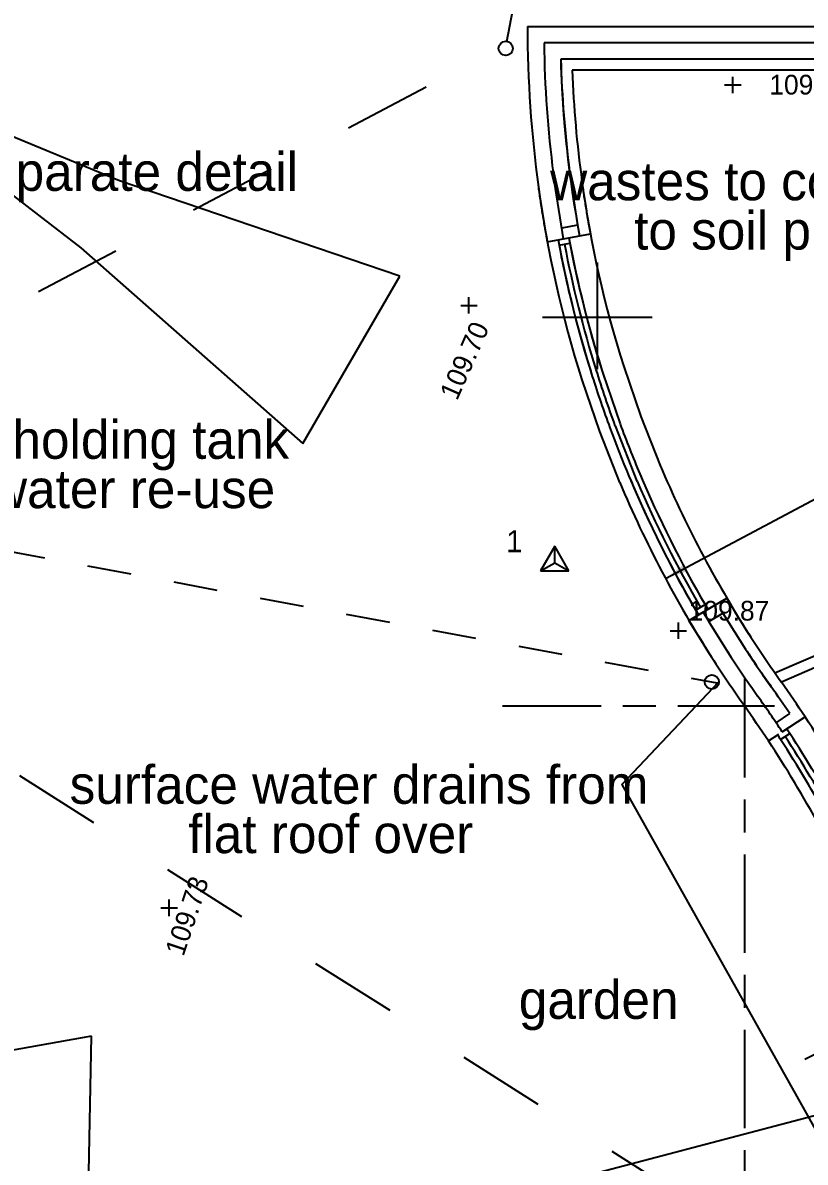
# Model space of a CAD drawing. Header units: millimetres. Extents: x -41320 to 62477, y -39180 to 41963.
# Drawn here: x -3869 to 3268, y -6390 to 4006 of the extents above; entities that cross this region are included whole.
import ezdxf

# ---------------------------------------------------------------- set-up
doc = ezdxf.new("R2010")
doc.units = ezdxf.units.MM
for name, pattern in [('CENTER', [16, 9, -2, 3, -2]), ('DASHDOT', [16, 12, -4]), ('DASHED', [16, 8, -8]), ('DOT', [16, 4, -4, 4, -4]), ('HIDDEN', [16, 2, -2, 2, -2, 2, -2, 2, -2])]:
    doc.linetypes.add(name, pattern=pattern)
for name, color, linetype, true_color in [('1', 7, 'Continuous', 0xffffff), ('NEW_LGF_1', 7, 'Continuous', 0xffffff), ('SV___GRID', 7, 'Continuous', 0xffffff), ('SV_CONTROL', 7, 'Continuous', 0xffffff), ('SV_LAND_FORM_LEVELS', 7, 'Continuous', 0xffffff), ('SV_LEVELS_(SPOT)', 7, 'Continuous', 0xffffff), ('SV_MISC_TEXT', 7, 'Continuous', 0xffffff)]:
    doc.layers.add(name, color=color, linetype=linetype, true_color=true_color)
doc.dimstyles.new('ISO-25', dxfattribs={"dimtxt": 2.5, "dimasz": 2.5, "dimexe": 1.25, "dimexo": 0.625, "dimtad": 1, "dimtxsty": 'Standard', "dimcen": 2.5, "dimadec": 0, "dimazin": 0, "dimtfac": 1, "dimtmove": 0, "dimatfit": 3, "dimfxl": 1, "dimarcsym": 0})

# ---------------------------------------------------------------- blocks, each defined once
blk = doc.blocks.new('A2FA398C')
at = {"layer": 'NEW_LGF_1', "color": 2, "linetype": 'Continuous', "ltscale": 100}
blk.add_line((525, 93), (537, 97), dxfattribs=at)
for radius, start, end in [(10296, 187.8755, 197.5423), (10296, 187.8755, 197.5423), (10696, 187.8755, 197.5423), (10696, 187.8755, 197.5423), (10546, 190.8602, 197.2706), (10546, 190.8602, 197.2706), (10496, 197.2693, 197.5423), (10496, 197.2693, 197.5423), (10596, 197.2719, 197.5423), (10596, 197.2719, 197.5423)]:
    blk.add_arc((10595, 3224), radius, start, end, dxfattribs=at)
at = {"layer": 'NEW_LGF_1', "color": 1, "linetype": 'Continuous', "ltscale": 100}
for radius, start, end in [(10596, 190.5894, 197.2719), (10596, 190.5894, 197.2719), (10496, 190.5876, 197.2693), (10496, 190.5876, 197.2693)]:
    blk.add_arc((10595, 3224), radius, start, end, dxfattribs=at)
at = {"layer": 'NEW_LGF_1'}
blk.add_attdef('Sfb', (0, 0), '', height=1, dxfattribs=at)
blk = doc.blocks.new('878EE72C')
at = {"layer": 'NEW_LGF_1', "color": 2, "linetype": 'DASHED', "ltscale": 100}
blk.add_line((30277, 24859), (30330, 25145), dxfattribs=at)
at = {"layer": 'NEW_LGF_1'}
blk.add_attdef('Sfb', (0, 0), '', height=1, dxfattribs=at)
blk = doc.blocks.new('GLOBALTADPOLE00038')
at = {"layer": 'SV_MISC_TEXT', "color": 1, "linetype": 'Continuous', "ltscale": 100}
for p, q in [((7866, 1570), (5501, 1146)), ((7835, 0), (7866, 1570)), ((5501, 1146), (3140, 878)), ((3140, 878), (0, 940)), ((3140, 878), (5489, 518)), ((5489, 518), (7835, 0))]:
    blk.add_line(p, q, dxfattribs=at)
at = {"layer": 'SV_MISC_TEXT'}
blk.add_attdef('PAT_NAME', (0, 0), '', height=1, dxfattribs=at)
blk = doc.blocks.new('F5427BA7')
at = {"layer": 'NEW_LGF_1', "color": 2, "linetype": 'DOT', "ltscale": 100}
blk.add_line((23024, 18590), (31928, 16935), dxfattribs=at)
at = {"layer": 'NEW_LGF_1', "color": 1, "linetype": 'Continuous', "ltscale": 100}
for p, q in [((31044, 16010), (31929, 16947)), ((31929, 16947), (31044, 16010)), ((31044, 16010), (34004, 10728))]:
    blk.add_line(p, q, dxfattribs=at)
at = {"layer": 'NEW_LGF_1', "color": 15, "linetype": 'Continuous', "ltscale": 100}
for s, p in [('grey water recycling system to separate detail', (18595, 21428)), ('wastes to connect ', (30389, 21342)), ('to soil pipes', (31155, 20892)), ('3,000 litre holding tank', (23299, 18983)), ('for surface water re-use', (22939, 18533)), ('surface water drains from', (26006, 15835)), ('flat roof over', (27087, 15385)), ('garden', (30103, 13873))]:
    blk.add_text(s, height=350, dxfattribs=at).set_placement(p)
at = {"layer": 'NEW_LGF_1'}
blk.add_attdef('Sfb', (0, 0), '', height=1, dxfattribs=at)
blk = doc.blocks.new('C7063B81')
at = {"layer": 'NEW_LGF_1', "color": 2, "linetype": 'Continuous', "ltscale": 100}
for p, q in [((111, 1599), (195, 1653)), ((933, 86), (1024, 126))]:
    blk.add_line(p, q, dxfattribs=at)
for radius, start, end in [(11096, 23.6762, 33.3539), (11096, 23.6762, 33.3539), (10896, 33.0885, 33.3539), (10896, 33.0885, 33.3539), (10696, 23.6762, 33.3539), (10696, 23.6762, 33.3539), (10796, 33.0885, 33.3539), (10796, 33.0885, 33.3539), (10846, 23.9415, 33.0885), (10846, 23.9415, 33.0885), (10896, 23.6762, 23.9415), (10896, 23.6762, 23.9415), (10796, 23.6762, 23.9415), (10796, 23.6762, 23.9415)]:
    blk.add_arc((-8934, -4295), radius, start, end, dxfattribs=at)
at = {"layer": 'NEW_LGF_1', "color": 1, "linetype": 'Continuous', "ltscale": 100}
for radius in [10796, 10796, 10896, 10896]:
    blk.add_arc((-8934, -4295), radius, 23.9415, 33.0885, dxfattribs=at)
at = {"layer": 'NEW_LGF_1'}
blk.add_attdef('Sfb', (0, 0), '', height=1, dxfattribs=at)
blk = doc.blocks.new('PT_PLUS00073')
at = {"layer": 'SV_LEVELS_(SPOT)', "color": 1, "linetype": 'Continuous', "ltscale": 100}
for p, q in [((75, 0), (75, 150)), ((0, 75), (150, 75))]:
    blk.add_line(p, q, dxfattribs=at)
at = {"layer": 'SV_LEVELS_(SPOT)'}
blk.add_attdef('PAT_NAME', (0, 0), '', height=1, dxfattribs=at)
blk = doc.blocks.new('5204F6A2')
at = {"layer": 'NEW_LGF_1', "color": 4, "linetype": 'Continuous', "ltscale": 100}
for p, q in [((0, 12850), (6335, 12850)), ((5793, 12450), (408, 12450)), ((1809, 7172), (1810, 7173)), ((2324, 6414), (2532, 6551)), ((2198, 6331), (2294, 6394))]:
    blk.add_line(p, q, dxfattribs=at)
at = {"layer": 'NEW_LGF_1', "color": 2, "linetype": 'Continuous', "ltscale": 100}
for p, q in [((6335, 12700), (151, 12700)), ((6235, 12550), (304, 12550)), ((2268, 6497), (2393, 6580))]:
    blk.add_line(p, q, dxfattribs=at)
at = {"layer": 'NEW_LGF_1', "color": 3, "linetype": 'Continuous', "ltscale": 100}
for p, q in [((2257, 6951), (6584, 8836)), ((6622, 8744), (2316, 6867))]:
    blk.add_line(p, q, dxfattribs=at)
at = {"layer": 'NEW_LGF_1', "color": 4, "linetype": 'Continuous', "ltscale": 100}
for centre, radius, start, end in [((10696, 12850), 10696, 179.9982, 187.8755), ((10696, 12850), 10696, 179.9982, 187.8755), ((10696, 12850), 10296, 182.2246, 187.8755), ((10696, 12850), 10296, 182.2246, 187.8755), ((10696, 12850), 10296, 212.5726, 215.5233), ((10696, 12850), 10296, 212.5726, 215.5233), ((10696, 12850), 10696, 212.5726, 215.4241), ((10696, 12850), 10696, 212.5726, 215.4241), ((-6736, 450), 11096, 33.3539, 35.3321), ((-6736, 450), 11096, 33.3539, 35.3321), ((-6736, 450), 10696, 33.3539, 35.4241), ((-6736, 450), 10696, 33.3539, 35.4241)]:
    blk.add_arc(centre, radius, start, end, dxfattribs=at)
at = {"layer": 'NEW_LGF_1', "color": 2, "linetype": 'Continuous', "ltscale": 100}
for centre, radius, start, end in [((10696, 12850), 10546, 180.8131, 187.3322), ((10696, 12850), 10546, 180.8131, 187.3322), ((10696, 12850), 10396, 181.6517, 187.3244), ((10696, 12850), 10396, 181.6517, 187.3244), ((10696, 12850), 10546, 212.5726, 215.4241), ((10696, 12850), 10546, 212.5726, 215.4241), ((10696, 12850), 10396, 213.1238, 215.4241), ((10696, 12850), 10396, 213.1238, 215.4241), ((-6736, 450), 10996, 33.8822, 35.4241), ((-6736, 450), 10996, 33.8822, 35.4241), ((-6736, 450), 10846, 33.3539, 35.4241), ((-6736, 450), 10846, 33.3539, 35.4241)]:
    blk.add_arc(centre, radius, start, end, dxfattribs=at)
at = {"layer": 'NEW_LGF_1'}
blk.add_attdef('Sfb', (0, 0), '', height=1, dxfattribs=at)
blk = doc.blocks.new('GLOBALTADPOLE00106')
at = {"layer": 'SV_MISC_TEXT', "color": 1, "linetype": 'Continuous', "ltscale": 100}
for p, q in [((3054, 3419), (0, 5190)), ((3054, 3419), (5168, 1786)), ((5522, 2397), (3054, 3419)), ((8078, 1527), (5522, 2397)), ((5168, 1786), (7193, 0)), ((7193, 0), (8078, 1527))]:
    blk.add_line(p, q, dxfattribs=at)
at = {"layer": 'SV_MISC_TEXT'}
blk.add_attdef('PAT_NAME', (0, 0), '', height=1, dxfattribs=at)
blk = doc.blocks.new('PT_PLUS00124')
at = {"layer": 'SV_LAND_FORM_LEVELS', "color": 1, "linetype": 'Continuous', "ltscale": 100}
for p, q in [((75, 0), (75, 150)), ((0, 75), (150, 75))]:
    blk.add_line(p, q, dxfattribs=at)
at = {"layer": 'SV_LAND_FORM_LEVELS'}
blk.add_attdef('PAT_NAME', (0, 0), '', height=1, dxfattribs=at)
blk = doc.blocks.new('PT_STATION00126')
at = {"layer": 'SV_CONTROL', "color": 9, "linetype": 'Continuous', "ltscale": 100}
for p, q in [((130, 225), (0, 0)), ((260, 0), (130, 225)), ((130, 75), (130, 225)), ((0, 0), (130, 75)), ((130, 75), (260, 0)), ((0, 0), (260, 0))]:
    blk.add_line(p, q, dxfattribs=at)
at = {"layer": 'SV_CONTROL'}
blk.add_attdef('PAT_NAME', (0, 0), '', height=1, dxfattribs=at)
blk = doc.blocks.new('A19B88F3')
at = {"layer": 'NEW_LGF_1', "color": 2, "linetype": 'Continuous', "ltscale": 100}
for radius, start, end in [(10496, 202.8866, 203.1595), (10496, 202.8866, 203.1595), (10296, 202.8866, 212.5726), (10296, 202.8866, 212.5726), (10696, 202.8866, 212.5726), (10696, 202.8866, 212.5726), (10596, 202.8866, 203.157), (10596, 202.8866, 203.157), (10546, 203.1582, 210.1668), (10546, 203.1582, 210.1668)]:
    blk.add_arc((9854, 5758), radius, start, end, dxfattribs=at)
at = {"layer": 'NEW_LGF_1', "color": 1, "linetype": 'Continuous', "ltscale": 100}
for radius, start in [(10596, 210.1681), (10596, 210.1681), (10496, 210.1655), (10496, 210.1655)]:
    blk.add_arc((9854, 5758), radius, start, 210.4385, dxfattribs=at)
at = {"layer": 'NEW_LGF_1'}
blk.add_attdef('Sfb', (0, 0), '', height=1, dxfattribs=at)
blk = doc.blocks.new('PT_PLUS00151')
at = {"layer": 'SV_LAND_FORM_LEVELS', "color": 1, "linetype": 'Continuous', "ltscale": 100}
for p, q in [((75, 0), (75, 150)), ((0, 75), (150, 75))]:
    blk.add_line(p, q, dxfattribs=at)
at = {"layer": 'SV_LAND_FORM_LEVELS'}
blk.add_attdef('PAT_NAME', (0, 0), '', height=1, dxfattribs=at)
blk = doc.blocks.new('PT_PLUS00162')
at = {"layer": 'SV_LEVELS_(SPOT)', "color": 1, "linetype": 'Continuous', "ltscale": 100}
for p, q in [((75, 0), (75, 150)), ((0, 75), (150, 75))]:
    blk.add_line(p, q, dxfattribs=at)
at = {"layer": 'SV_LEVELS_(SPOT)'}
blk.add_attdef('PAT_NAME', (0, 0), '', height=1, dxfattribs=at)
blk = doc.blocks.new('46315149')
at = {"layer": '1', "color": 2, "linetype": 'Continuous', "ltscale": 100}
for p, q in [((229, 7524), (135, 8116)), ((284, 8136), (358, 7650)), ((358, 7650), (213, 7622)), ((189, 7465), (287, 7484)), ((778, 6358), (933, 5904)), ((525, 6331), (525, 6331)), ((587, 6298), (746, 5835)), ((397, 6238), (558, 5766)), ((933, 5904), (1110, 5457)), ((558, 5766), (741, 5302)), ((699, 5817), (899, 5314)), ((1434, 4137), (1521, 4187)), ((1521, 4187), (1546, 4144)), ((1546, 4144), (1718, 4245)), ((1373, 4043), (1503, 4119)), ((1503, 4119), (1460, 4093)), ((1503, 4119), (1554, 4033)), ((1554, 4033), (1683, 4109)), ((1683, 4109), (1889, 3781)), ((1762, 3700), (1554, 4033))]:
    blk.add_line(p, q, dxfattribs=at)
at = {"layer": '1', "color": 4, "linetype": 'DASHDOT', "ltscale": 100}
blk.add_line((81, 7496), (474, 7570), dxfattribs=at)
at = {"layer": '1', "color": 4, "linetype": 'Continuous', "ltscale": 100}
for p, q in [((1373, 4043), (1718, 4245)), ((1581, 3703), (1373, 4043))]:
    blk.add_line(p, q, dxfattribs=at)
at = {"layer": '1', "color": 2, "linetype": 'Continuous', "ltscale": 100}
for radius, start, end in [(10396, 181.6517, 187.3244), (10396, 181.6517, 187.3244), (10396, 181.6517, 190.5859), (10396, 181.6517, 190.5859), (10596, 190.5894, 197.5423), (10596, 190.5894, 197.5423), (10596, 190.5894, 197.5423), (10596, 190.5894, 197.5423), (10596, 190.5894, 197.5423), (10596, 190.5894, 197.5423), (10496, 190.5876, 197.5423), (10496, 190.5876, 197.5423), (10396, 194.6578, 194.7851), (10396, 194.6578, 194.7851), (10396, 194.6578, 194.7851), (10396, 194.6578, 194.7851), (10596, 197.5423, 200.2144), (10596, 197.5423, 200.2144), (10546, 197.2706, 200.2144), (10546, 197.2706, 200.2144), (10496, 200.2144, 202.8866), (10496, 200.2144, 202.8866), (10596, 200.2144, 210.4385), (10596, 200.2144, 210.4385), (10596, 202.8866, 210.1681), (10596, 202.8866, 210.1681), (10596, 202.8866, 210.1681), (10596, 202.8866, 210.1681), (10496, 202.8866, 210.1655), (10496, 202.8866, 210.1655), (10396, 213.1238, 215.4241), (10396, 213.1238, 215.4241), (10396, 213.1238, 215.4241), (10396, 213.1238, 215.4241)]:
    blk.add_arc((10595, 9461), radius, start, end, dxfattribs=at)
at = {"layer": '1', "color": 4, "linetype": 'DASHDOT', "ltscale": 100}
for radius, end in [(10296, 190.5841), (10296, 190.5841), (10696, 190.5911), (10696, 190.5911)]:
    blk.add_arc((10595, 9461), radius, 187.8755, end, dxfattribs=at)
at = {"layer": '1', "color": 4, "linetype": 'Continuous', "ltscale": 100}
blk.add_arc((10595, 9461), 10296, 210.4384, 212.5726, dxfattribs=at)
blk.add_arc((10595, 9461), 10296, 210.4384, 212.5726, dxfattribs=at)
blk = doc.blocks.new('A24E0919')
at = {"layer": '1', "color": 1, "linetype": 'Continuous', "ltscale": 100}
for p, q in [((2069, 1166), (3009, 1165)), ((2069, 1125), (3009, 1125)), ((3035, 627), (2057, 626)), ((2982, 587), (2082, 586))]:
    blk.add_line(p, q, dxfattribs=at)
for centre, radius in [((2069, 875), 40), ((754, 766), 65), ((3109, 40), 40)]:
    blk.add_circle(centre, radius, dxfattribs=at)
for centre, radius, start, end in [((2069, 875), 290, 90, 272.5641), ((2069, 875), 290, 90, 272.5641), ((3009, 875), 290, 0, 90), ((3009, 875), 290, 0, 90), ((2069, 875), 250, 90, 272.7568), ((2069, 875), 250, 90, 272.7568), ((2069, 875), 290, 59.5497, 59.7208), ((2069, 875), 290, 59.5497, 59.7208), ((3009, 875), 290, 119.9971, 120.4503), ((3009, 875), 290, 119.9971, 120.4503), ((3009, 875), 250, 0, 90), ((3009, 875), 250, 0, 90), ((2069, 875), 40, 0, 0), ((3009, 875), 290, 264.6056, 0), ((3009, 875), 290, 264.6056, 0), ((3009, 875), 250, 264.1848, 0), ((3009, 875), 250, 264.1848, 0), ((754, 766), 65, 0, 0), ((3109, 40), 40, 0, 0)]:
    blk.add_arc(centre, radius, start, end, dxfattribs=at)
at = {"layer": '1', "color": 2, "linetype": 'Continuous', "ltscale": 100}
blk.add_arc((65, 452), 65, 24.5, 0, dxfattribs=at)
blk.add_arc((65, 452), 65, 24.5, 0, dxfattribs=at)
blk = doc.blocks.new('78979351')
at = {"layer": '1', "color": 2, "linetype": 'Continuous', "ltscale": 100}
blk.add_circle((65, 65), 65, dxfattribs=at)
blk.add_arc((65, 65), 65, 0, 0, dxfattribs=at)
blk = doc.blocks.new('565FF672')
at = {"layer": 'NEW_LGF_1', "color": 1, "linetype": 'CENTER', "ltscale": 100}
for p, q in [((2209, 7175), (2209, 0)), ((0, 6929), (2481, 6929))]:
    blk.add_line(p, q, dxfattribs=at)
at = {"layer": 'NEW_LGF_1'}
blk.add_attdef('Sfb', (0, 0), '', height=1, dxfattribs=at)
blk = doc.blocks.new('CE8D17FD')
at = {"layer": '1', "color": 1, "linetype": 'Continuous', "ltscale": 100}
for p, q in [((442, 4505), (577, 3240)), ((3288, 1900), (3169, 1846)), ((3255, 1814), (3201, 1932)), ((6193, 1695), (6793, 1696)), ((6793, 1696), (6793, 441)), ((6233, 1655), (6753, 1656)), ((6233, 1148), (6233, 1655)), ((6753, 1656), (6753, 1148)), ((2480, 1532), (2481, 1533)), ((5043, 1298), (5043, 1298)), ((5043, 1298), (5545, 1158)), ((5613, 1175), (5743, 1298)), ((6753, 1148), (6233, 1148)), ((5043, 0), (5566, 1111)), ((5590, 1108), (5733, 230)), ((6233, 1108), (6193, 1108)), ((6193, 1108), (6793, 1108)), ((6793, 441), (6193, 441))]:
    blk.add_line(p, q, dxfattribs=at)
at = {"layer": '1', "color": 2, "linetype": 'HIDDEN', "ltscale": 100}
for p, q in [((4504, 1980), (3228, 1873)), ((5545, 1159), (3228, 1873)), ((3228, 1873), (6493, 1401)), ((2572, 1503), (2883, 972))]:
    blk.add_line(p, q, dxfattribs=at)
at = {"layer": '1', "color": 3, "linetype": 'Continuous', "ltscale": 100}
blk.add_line((2529, 1691), (2621, 1731), dxfattribs=at)
at = {"layer": '1', "color": 1, "linetype": 'Continuous', "ltscale": 100}
for centre, radius in [((200, 4209), 200), ((196, 4205), 30), ((275, 3499), 200), ((275, 3499), 30), ((6500, 1395), 45)]:
    blk.add_circle(centre, radius, dxfattribs=at)
for centre, radius, start, end in [((200, 4209), 200, 0, 0), ((196, 4205), 30, 0, 0), ((275, 3499), 200, 0, 0), ((275, 3499), 30, 0, 0), ((3228, 1873), 65, 24.5, 204.5), ((3228, 1873), 65, 24.5, 204.5), ((3228, 1873), 65, 114.4949, 294.4949), ((3228, 1873), 65, 114.4949, 294.4949), ((6500, 1395), 45, 0, 0)]:
    blk.add_arc(centre, radius, start, end, dxfattribs=at)
blk = doc.blocks.new('7E8AD993')
at = {"layer": 'NEW_LGF_1', "color": 2, "linetype": 'DASHED', "ltscale": 100}
for p, q in [((47, 8349), (7073, 12065)), ((0, 7145), (11159, 65))]:
    blk.add_line(p, q, dxfattribs=at)
at = {"layer": 'NEW_LGF_1', "color": 2, "linetype": 'Continuous', "ltscale": 100}
blk.add_circle((7138, 12065), 65, dxfattribs=at)
blk.add_arc((7138, 12065), 65, 0, 0, dxfattribs=at)
blk = doc.blocks.new('EB99B36E')
at = {"layer": 'NEW_LGF_1', "color": 9, "linetype": 'Continuous', "ltscale": 100}
blk.add_leader([(6161, -180), (180, 15847)], dimstyle='ISO-25', override={"dimasz": 200}, dxfattribs=at)
blk = doc.blocks.new('B5121D4A')
at = {"layer": 'NEW_LGF_1', "color": 9, "linetype": 'Continuous', "ltscale": 100}
for points in [[(9380, 10895), (18815, 15932)], [(11776, 6266), (1383, 3532)]]:
    blk.add_leader(points, dimstyle='ISO-25', override={"dimasz": 200}, dxfattribs=at)
blk = doc.blocks.new('007ABA70')
at = {"layer": 'NEW_LGF_1', "color": 3, "linetype": 'Continuous', "ltscale": 100}
blk.add_leader([(700, 438), (180, 180)], dimstyle='ISO-25', override={"dimasz": 200}, dxfattribs=at)

msp = doc.modelspace()

# ---------------------------------------------------------------- linework, layer by layer
at = {"layer": 'SV___GRID', "color": 1, "linetype": 'Continuous', "ltscale": 100}
for p, q in [((1372, 846), (1372, 1820)), ((872, 1320), (1872, 1320))]:
    msp.add_line(p, q, dxfattribs=at)

# ---------------------------------------------------------------- block references
at = {"layer": '1'}
for name, p in [('46315149', (834, -5489)), ('CE8D17FD', (6875, -932)), ('A24E0919', (9350, 176)), ('78979351', (2351, -2073))]:
    msp.add_blockref(name, p, dxfattribs=at)
at = {"layer": 'NEW_LGF_1'}
for name, p in [('878EE72C', (-29730, -21022)), ('F5427BA7', (-29448, -18955)), ('EB99B36E', (377, -3482)), ('B5121D4A', (-7386, -11959)), ('5204F6A2', (734, -8877)), ('7E8AD993', (-6602, -8292)), ('A2FA398C', (834, 749)), ('A19B88F3', (1576, -1786)), ('565FF672', (505, -9156)), ('C7063B81', (2932, -4132)), ('007ABA70', (3085, -5632))]:
    msp.add_blockref(name, p, dxfattribs=at)
at = {"layer": 'SV_CONTROL'}
msp.add_blockref('PT_STATION00126', (853, -995), dxfattribs=at)
at = {"layer": 'SV_LAND_FORM_LEVELS'}
for name, p in [('PT_PLUS00124', (125, 1353)), ('PT_PLUS00151', (-2609, -4144))]:
    msp.add_blockref(name, p, dxfattribs=at)
at = {"layer": 'SV_LEVELS_(SPOT)'}
for name, p in [('PT_PLUS00162', (2532, 3364)), ('PT_PLUS00073', (2036, -1616))]:
    msp.add_blockref(name, p, dxfattribs=at)
at = {"layer": 'SV_MISC_TEXT'}
for name, p in [('GLOBALTADPOLE00106', (-8508, 167)), ('GLOBALTADPOLE00038', (-11108, -6810))]:
    msp.add_blockref(name, p, dxfattribs=at)

# ---------------------------------------------------------------- texts
at = {"layer": 'SV_CONTROL', "color": 1, "linetype": 'Continuous', "ltscale": 100}
msp.add_text('1', height=200, dxfattribs=at).set_placement((540, -824))
at = {"layer": 'SV_LAND_FORM_LEVELS', "color": 1, "linetype": 'Continuous', "ltscale": 100}
for s, rotation, p in [('109.70', 66.1543, (92, 552)), ('109.73', 71.4635, (-2404, -4520))]:
    msp.add_text(s, height=180, rotation=rotation, dxfattribs=at).set_placement(p)
at = {"layer": 'SV_LEVELS_(SPOT)', "color": 1, "linetype": 'Continuous', "ltscale": 100}
for s, p in [('109.73', (2940, 3352)), ('109.87', (2204, -1448))]:
    msp.add_text(s, height=180, dxfattribs=at).set_placement(p)

doc.saveas('drawing.dxf')
